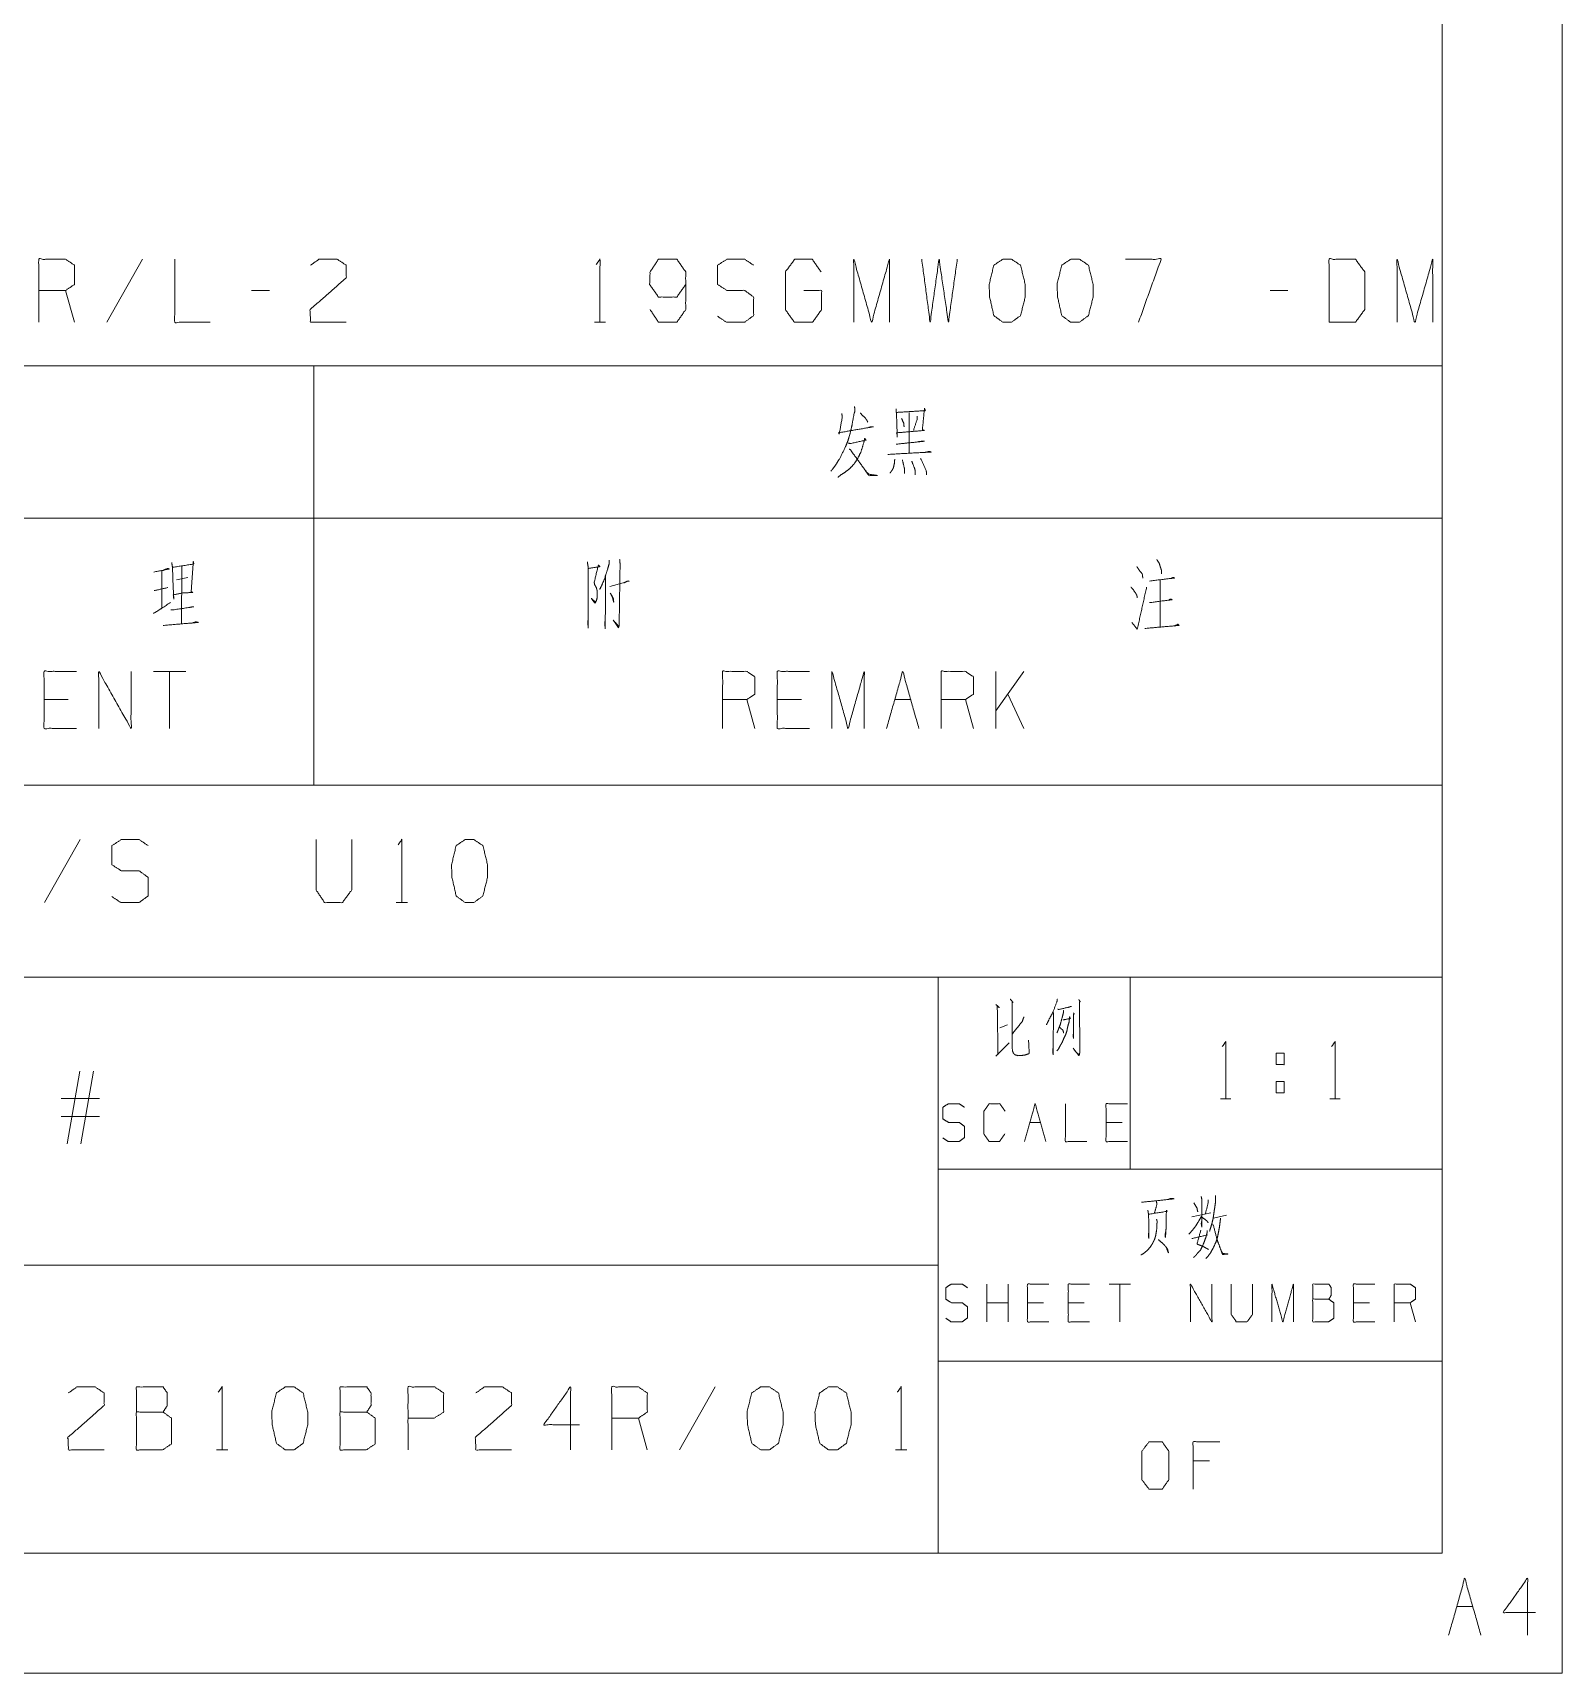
# Model space of a CAD drawing. Header units: millimetres. Extents: x 0 to 210, y 0 to 600.
# Drawn here: x 146.3 to 210, y 0 to 68.3 of the extents above; entities that cross this region are included whole.
import ezdxf

# ---------------------------------------------------------------- set-up
doc = ezdxf.new("R2010")
doc.units = ezdxf.units.MM
doc.layers.add('1', color=7, linetype='Continuous', true_color=0xffffff)

msp = doc.modelspace()

# ---------------------------------------------------------------- linework, layer by layer
at = {"layer": '1', "color": 132, "linetype": 'Continuous', "lineweight": 18}
for p, q in [((210, 0), (210, 297)), ((205, 5), (205, 292)), ((25, 37), (205, 37)), ((25, 29), (205, 29)), ((184, 29), (184, 5)), ((192, 29), (192, 21)), ((184, 21), (205, 21)), ((75, 17), (184, 17)), ((184, 13), (205, 13)), ((25, 5), (205, 5)), ((25, 5), (205, 5)), ((0, 0), (210, 0))]:
    msp.add_line(p, q, dxfattribs=at)
at = {"layer": '1', "color": 95, "linetype": 'Continuous', "lineweight": 18}
for p, q in [((150.86, 58.905), (149.377, 56.283)), ((148.031, 56.283), (147.66, 57.608)), ((156.146, 57.608), (155.405, 57.608)), ((198.577, 57.608), (197.835, 57.608)), ((169.685, 56.283), (170.153, 56.283)), ((128, 54.463), (158, 54.463)), ((158, 54.463), (158, 48.113)), ((158, 54.463), (205, 54.463)), ((205, 54.463), (205, 48.113)), ((182.799, 52.525), (182.799, 50.825)), ((128, 48.113), (158, 48.113)), ((158, 48.113), (158, 37)), ((158, 48.113), (205, 48.113)), ((205, 48.113), (205, 37)), ((152.502, 46.1), (152.484, 43.7)), ((152.272, 45.55), (152.75, 45.65)), ((193.255, 45.525), (193.255, 43.6)), ((152.661, 41.737), (151.318, 41.737)), ((151.99, 41.737), (151.99, 39.362)), ((187.578, 41.737), (186.411, 40.088)), ((186.411, 39.362), (186.411, 41.737)), ((147.772, 40.563), (146.765, 40.563)), ((176.372, 39.362), (176.037, 40.563)), ((178.313, 40.563), (177.306, 40.563)), ((182.194, 40.563), (182.866, 40.563)), ((185.478, 39.362), (185.142, 40.563)), ((187.578, 39.362), (186.906, 40.788)), ((128, 37), (158, 37)), ((158, 37), (205, 37)), ((148.264, 34.727), (146.781, 32.105)), ((161.432, 32.105), (161.9, 32.105)), ((186.571, 26.885), (186.893, 27.009)), ((147.73, 22.047), (148.259, 25.079)), ((148.816, 25.079), (148.287, 22.047)), ((198.084, 24.655), (198.42, 24.655)), ((198.084, 24.655), (198.084, 24.18)), ((149.066, 23.937), (147.48, 23.937)), ((195.772, 23.93), (196.196, 23.93)), ((200.325, 23.93), (200.749, 23.93)), ((149.066, 23.189), (147.48, 23.189)), ((187.829, 22.946), (188.274, 22.946)), ((191.668, 22.946), (191.001, 22.946)), ((194.569, 19.017), (195.359, 19.182)), ((195.476, 18.955), (196.018, 19.079)), ((186.031, 14.637), (186.031, 16.21)), ((186.921, 14.637), (186.921, 16.21)), ((192.013, 16.21), (191.123, 16.21)), ((191.568, 16.21), (191.568, 14.637)), ((186.921, 15.432), (186.031, 15.432)), ((188.396, 15.432), (187.729, 15.432)), ((190.093, 15.432), (189.426, 15.432)), ((201.974, 15.432), (201.306, 15.432)), ((203.893, 14.637), (203.671, 15.432)), ((174.72, 11.925), (173.237, 9.303)), ((171.891, 9.303), (171.52, 10.628)), ((153.943, 9.303), (154.411, 9.303)), ((182.23, 9.303), (182.698, 9.303)), ((195.315, 8.851), (194.628, 8.851)), ((205.606, 2.781), (206.277, 2.781))]:
    msp.add_line(p, q, dxfattribs=at)
for points, knots in [([(146.548, 56.283), (146.548, 58.905), (147.66, 58.905), (148.031, 58.657), (148.031, 57.856), (147.66, 57.608), (146.548, 57.608)], [0, 0, 0.400952, 0.571035, 0.639278, 0.761673, 0.829916, 1, 1]), ([(152.205, 58.905), (152.205, 56.283), (153.688, 56.283)], [0, 0, 0.638732, 1, 1]), ([(157.863, 58.657), (158.214, 58.905), (158.975, 58.905), (159.346, 58.657), (159.346, 58.132), (157.843, 56.807), (157.863, 56.283), (159.346, 56.283)], [0, 0, 0.069693, 0.192977, 0.265274, 0.350227, 0.674741, 0.759752, 1, 1]), ([(169.763, 58.684), (169.919, 58.905), (169.919, 56.283)], [0, 0, 0.09349, 1, 1]), ([(172.006, 56.807), (172.358, 56.283), (173.119, 56.283), (173.489, 56.807), (173.489, 58.381), (173.119, 58.905), (172.358, 58.905), (172.006, 58.381), (171.987, 57.856), (172.358, 57.332), (173.119, 57.332), (173.489, 57.856)], [0, 0, 0.076856, 0.169525, 0.247728, 0.439296, 0.517499, 0.610168, 0.687024, 0.750924, 0.829128, 0.921797, 1, 1]), ([(174.816, 56.531), (175.186, 56.283), (175.947, 56.283), (176.318, 56.559), (176.318, 57.332), (175.947, 57.608), (175.206, 57.608), (174.816, 57.856), (174.816, 58.657), (175.206, 58.905), (175.947, 58.905), (176.318, 58.657)], [0, 0, 0.068035, 0.184053, 0.254519, 0.372335, 0.442801, 0.555844, 0.62637, 0.748393, 0.818919, 0.931962, 1, 1]), ([(178.405, 57.608), (179.147, 57.608), (179.147, 56.807), (178.776, 56.283), (178.015, 56.283), (177.644, 56.807), (177.644, 58.381), (178.034, 58.905), (178.756, 58.905), (179.127, 58.381)], [0, 0, 0.103295, 0.214796, 0.304261, 0.410274, 0.499739, 0.718896, 0.809958, 0.910534, 1, 1]), ([(180.492, 56.283), (180.492, 58.905), (181.234, 56.283), (181.975, 58.905), (181.975, 56.283)], [0, 0, 0.245192, 0.5, 0.754808, 1, 1]), ([(183.321, 58.905), (183.672, 56.283), (184.043, 58.905), (184.433, 56.283), (184.804, 58.905)], [0, 0, 0.249745, 0.499742, 0.750003, 1, 1]), ([(187.067, 56.283), (187.438, 56.559), (187.633, 57.332), (187.633, 57.856), (187.438, 58.657), (187.067, 58.905), (186.696, 58.905), (186.325, 58.657), (186.13, 57.856), (186.15, 57.332), (186.325, 56.559), (186.696, 56.283), (187.067, 56.283)], [0, 0, 0.067525, 0.18397, 0.260583, 0.380941, 0.446139, 0.500306, 0.565504, 0.685862, 0.762527, 0.878308, 0.945833, 1, 1]), ([(189.896, 56.283), (190.266, 56.559), (190.462, 57.332), (190.462, 57.856), (190.266, 58.657), (189.896, 58.905), (189.525, 58.905), (189.154, 58.657), (188.959, 57.856), (188.979, 57.332), (189.154, 56.559), (189.525, 56.283), (189.896, 56.283)], [0, 0, 0.067525, 0.183971, 0.260584, 0.380943, 0.446141, 0.500306, 0.565504, 0.685863, 0.762529, 0.87831, 0.945835, 1, 1]), ([(192.354, 56.283), (193.29, 58.905), (191.807, 58.905)], [0, 0, 0.65247, 1, 1]), ([(200.293, 56.283), (201.386, 56.283), (201.776, 56.807), (201.776, 58.381), (201.386, 58.905), (200.293, 58.905), (200.293, 56.283)], [0, 0, 0.142134, 0.22716, 0.43179, 0.516817, 0.658951, 1, 1]), ([(203.122, 56.283), (203.122, 58.905), (203.864, 56.283), (204.605, 58.905), (204.605, 56.283)], [0, 0, 0.245192, 0.5, 0.754808, 1, 1]), ([(180.523, 52.775), (180.54, 52.575), (180.505, 52.475), (180.417, 52), (180.346, 51.675), (180.258, 51.375), (180.152, 51.1), (179.904, 50.6), (179.763, 50.375), (179.639, 50.2), (179.533, 50.075)], [0, 0, 0.068481, 0.104658, 0.269445, 0.382884, 0.489554, 0.590078, 0.780354, 0.870992, 0.944088, 1, 1]), ([(182.251, 52.675), (182.269, 52.475), (182.304, 51.5), (182.287, 51.675), (183.436, 51.775), (183.347, 51.8), (183.436, 52.7), (183.471, 52.6), (182.269, 52.525)], [0, 0, 0.041725, 0.244475, 0.281028, 0.520684, 0.539772, 0.727702, 0.749743, 1, 1]), ([(179.993, 52.475), (180.01, 52.325), (179.887, 51.625), (179.851, 51.675), (181.301, 51.925), (181.212, 51.925), (181.106, 51.9)], [0, 0, 0.058287, 0.332621, 0.356252, 0.923844, 0.957947, 1, 1]), ([(180.753, 52.5), (180.965, 52.3), (181.035, 52.2), (181.071, 52.125)], [0, 0, 0.586682, 0.833137, 1, 1]), ([(182.481, 52.275), (182.57, 52.075), (182.587, 51.925)], [0, 0, 0.591453, 1, 1]), ([(183.135, 52.375), (183.135, 52.25), (182.976, 51.775)], [0, 0, 0.199705, 1, 1]), ([(180.258, 51.25), (180.346, 51.225), (181, 51.375), (180.947, 51.45), (180.912, 51.275), (180.788, 50.875), (180.664, 50.625), (180.505, 50.375), (180.311, 50.175), (180.116, 50.025), (179.957, 49.925), (179.833, 49.825)], [0, 0, 0.031689, 0.263161, 0.294853, 0.356446, 0.500891, 0.597124, 0.699351, 0.795574, 0.880292, 0.945115, 1, 1]), ([(182.251, 51.2), (183.436, 51.325), (183.347, 51.325), (183.153, 51.3)], [0, 0, 0.807206, 0.86712, 1, 1]), ([(180.293, 51), (180.346, 50.975), (181.124, 49.9), (181.477, 49.9), (181.124, 49.95), (180.982, 50.075)], [0, 0, 0.025656, 0.606399, 0.761128, 0.917398, 1, 1]), ([(181.916, 50.775), (183.701, 50.875), (183.648, 50.9), (183.418, 50.85)], [0, 0, 0.858883, 0.887041, 1, 1]), ([(182.198, 50.575), (182.181, 50.4), (182.145, 50.225), (182.092, 50.125), (182.004, 50)], [0, 0, 0.283377, 0.571005, 0.753355, 1, 1]), ([(183.277, 50.6), (183.506, 50.1), (183.524, 50), (183.524, 49.925)], [0, 0, 0.75709, 0.896807, 1, 1]), ([(182.516, 50.55), (182.605, 50.175), (182.605, 49.975)], [0, 0, 0.658283, 1, 1]), ([(182.905, 50.5), (183.029, 50.175), (183.047, 50.1), (183.047, 49.925)], [0, 0, 0.579776, 0.708237, 1, 1]), ([(151.336, 45.875), (151.972, 46), (151.919, 46.025), (151.671, 45.925), (151.671, 44.375), (151.318, 44.15), (152.025, 44.6)], [0, 0, 0.171502, 0.187005, 0.257591, 0.667526, 0.778352, 1, 1]), ([(152.078, 46.275), (152.113, 46.075), (152.131, 45.45), (152.166, 44.75), (152.149, 44.925), (152.52, 45), (152.962, 45.025), (152.891, 45.05), (152.979, 46.3), (152.997, 46.225), (152.944, 46.2), (152.131, 46.075)], [0, 0, 0.0422, 0.172115, 0.317746, 0.354292, 0.432973, 0.524933, 0.540513, 0.800887, 0.816899, 0.82908, 1, 1]), ([(169.395, 46.3), (169.43, 46.05), (169.43, 43.55), (169.412, 43.775), (169.43, 43.95)], [0, 0, 0.080051, 0.872677, 0.944235, 1, 1]), ([(169.448, 46.025), (169.925, 46.1), (169.854, 46.175), (169.678, 45.45), (169.695, 45.35), (169.766, 45.225), (169.801, 45.1), (169.801, 44.8), (169.766, 44.675), (169.713, 44.575), (169.554, 44.775), (169.731, 44.625)], [0, 0, 0.176442, 0.214088, 0.486646, 0.523736, 0.576187, 0.623634, 0.733208, 0.780655, 0.821996, 0.915332, 1, 1]), ([(170.296, 46.375), (170.296, 46.2), (170.208, 45.9), (170.102, 45.575), (169.996, 45.325), (169.907, 45.15)], [0, 0, 0.134901, 0.375991, 0.639526, 0.848868, 1, 1]), ([(170.738, 46.4), (170.756, 46.225), (170.72, 43.8), (170.72, 43.65), (170.685, 43.55), (170.473, 43.875), (170.703, 43.6)], [0, 0, 0.048809, 0.721807, 0.76343, 0.792863, 0.900557, 1, 1]), ([(192.283, 46.1), (192.513, 45.775), (192.531, 45.625)], [0, 0, 0.724915, 1, 1]), ([(193.114, 46.4), (193.22, 46.225), (193.273, 46.05), (193.308, 45.95), (193.308, 45.8)], [0, 0, 0.317961, 0.602104, 0.766914, 1, 1]), ([(151.919, 45.225), (151.901, 45.225), (151.353, 45.1)], [0, 0, 0.030488, 1, 1]), ([(170.155, 45.7), (170.137, 43.525), (170.119, 43.725), (170.137, 43.875)], [0, 0, 0.860771, 0.940227, 1, 1]), ([(170.332, 45.275), (171.127, 45.5), (171.074, 45.5), (170.915, 45.425)], [0, 0, 0.783137, 0.83338, 1, 1]), ([(192.036, 45.25), (192.124, 45.15), (192.23, 45), (192.283, 44.9), (192.301, 44.8)], [0, 0, 0.250894, 0.596274, 0.80908, 1, 1]), ([(192.071, 43.775), (192.301, 43.5), (192.69, 45.25)], [0, 0, 0.166599, 1, 1]), ([(192.813, 45.5), (193.626, 45.6), (193.856, 45.625), (193.786, 45.65), (193.697, 45.6)], [0, 0, 0.66772, 0.856119, 0.91724, 1, 1]), ([(152.043, 44.3), (152.131, 44.3), (152.997, 44.425), (152.944, 44.425), (152.82, 44.4)], [0, 0, 0.077342, 0.843128, 0.889537, 1, 1]), ([(170.349, 45), (170.473, 44.775), (170.491, 44.625), (170.42, 44.9)], [0, 0, 0.371199, 0.589534, 1, 1]), ([(192.813, 44.6), (193.573, 44.7), (193.75, 44.725), (193.697, 44.75), (193.626, 44.725)], [0, 0, 0.710638, 0.876127, 0.930469, 1, 1]), ([(151.724, 43.65), (153.191, 43.775), (153.085, 43.8), (152.944, 43.75)], [0, 0, 0.850438, 0.913372, 1, 1]), ([(192.619, 43.525), (194.033, 43.65), (193.998, 43.7), (193.839, 43.625)], [0, 0, 0.856874, 0.893835, 1, 1]), ([(148.108, 39.362), (146.765, 39.362), (146.765, 41.737), (148.108, 41.737)], [0, 0, 0.26539, 0.73461, 1, 1]), ([(149.041, 39.362), (149.041, 41.737), (150.385, 39.362), (150.385, 41.737)], [0, 0, 0.317574, 0.682426, 1, 1]), ([(175.029, 39.362), (175.029, 41.737), (176.037, 41.737), (176.372, 41.513), (176.372, 40.788), (176.037, 40.563), (175.029, 40.563)], [0, 0, 0.400951, 0.571036, 0.639278, 0.761673, 0.829915, 1, 1]), ([(178.649, 39.362), (177.306, 39.362), (177.306, 41.737), (178.649, 41.737)], [0, 0, 0.265392, 0.734608, 1, 1]), ([(179.582, 39.362), (179.582, 41.737), (180.254, 39.362), (180.925, 41.737), (180.925, 39.362)], [0, 0, 0.245192, 0.5, 0.754808, 1, 1]), ([(184.135, 39.362), (184.135, 41.737), (185.142, 41.737), (185.478, 41.513), (185.478, 40.788), (185.142, 40.563), (184.135, 40.563)], [0, 0, 0.400951, 0.571036, 0.639278, 0.761673, 0.829915, 1, 1]), ([(149.59, 32.353), (149.961, 32.105), (150.722, 32.105), (151.093, 32.381), (151.093, 33.154), (150.722, 33.43), (149.98, 33.43), (149.59, 33.678), (149.59, 34.479), (149.98, 34.727), (150.722, 34.727), (151.093, 34.479)], [0, 0, 0.068035, 0.184055, 0.254519, 0.372335, 0.442799, 0.555844, 0.62637, 0.748394, 0.81892, 0.931965, 1, 1]), ([(158.096, 34.727), (158.096, 32.629), (158.447, 32.105), (159.188, 32.105), (159.579, 32.629), (159.579, 34.727)], [0, 0, 0.337151, 0.438598, 0.557782, 0.662849, 1, 1]), ([(161.51, 34.506), (161.666, 34.727), (161.666, 32.105)], [0, 0, 0.093491, 1, 1]), ([(164.67, 32.105), (165.041, 32.381), (165.236, 33.154), (165.236, 33.678), (165.041, 34.479), (164.67, 34.727), (164.299, 34.727), (163.929, 34.479), (163.734, 33.678), (163.753, 33.154), (163.929, 32.381), (164.299, 32.105), (164.67, 32.105)], [0, 0, 0.067525, 0.183971, 0.260583, 0.380943, 0.44614, 0.500306, 0.565504, 0.685863, 0.762528, 0.878309, 0.945834, 1, 1]), ([(187.01, 28.085), (187.127, 27.94), (187.083, 27.982), (187.083, 27.547), (187.083, 26.719), (187.083, 26.429), (187.083, 26.326), (187.098, 25.933), (187.142, 25.829), (187.201, 25.767), (187.332, 25.726), (187.596, 25.746), (187.786, 25.808), (187.801, 25.829), (187.771, 26.367)], [0, 0, 0.050888, 0.067372, 0.186119, 0.412301, 0.491466, 0.519738, 0.627249, 0.657961, 0.681273, 0.718989, 0.79117, 0.845839, 0.852764, 1, 1]), ([(188.971, 28.085), (188.956, 27.982), (188.781, 27.526), (188.634, 27.257), (188.517, 27.009)], [0, 0, 0.089069, 0.504979, 0.766001, 1, 1]), ([(189.864, 28.065), (189.922, 27.982), (189.893, 27.961), (189.907, 25.912), (189.907, 25.891), (189.893, 25.767), (189.864, 25.726), (189.629, 26.036), (189.864, 25.746), (189.893, 25.829)], [0, 0, 0.031371, 0.042462, 0.676474, 0.682878, 0.721568, 0.737253, 0.857567, 0.972831, 1, 1]), ([(186.41, 27.858), (186.557, 27.733), (186.469, 27.775), (186.498, 25.788), (186.41, 25.705), (186.966, 26.264)], [0, 0, 0.060255, 0.090729, 0.71461, 0.752496, 1, 1]), ([(187.083, 26.616), (187.508, 27.154), (187.581, 27.34)], [0, 0, 0.77398, 1, 1]), ([(188.81, 27.526), (188.795, 25.767), (188.781, 25.891), (188.781, 25.912), (188.795, 26.098)], [0, 0, 0.841012, 0.900786, 0.910681, 1, 1]), ([(189.22, 27.609), (189.234, 27.568), (189.161, 27.278), (189.088, 27.009), (189.015, 26.823), (188.956, 26.678)], [0, 0, 0.044894, 0.350479, 0.635591, 0.840224, 1, 1]), ([(189.22, 27.216), (189.512, 27.278), (189.483, 27.34), (189.454, 27.112), (189.395, 26.905), (189.366, 26.74), (189.307, 26.574), (189.234, 26.429), (189.161, 26.264), (189.088, 26.14), (189.015, 25.995), (188.956, 25.933)], [0, 0, 0.158182, 0.194476, 0.315843, 0.429568, 0.518472, 0.611327, 0.697145, 0.792857, 0.869066, 0.954883, 1, 1]), ([(188.985, 27.671), (189.015, 27.651), (189.044, 27.651), (189.556, 27.775), (189.512, 27.775), (189.439, 27.733)], [0, 0, 0.049781, 0.090425, 0.822292, 0.883256, 1, 1]), ([(189.644, 27.506), (189.673, 27.464), (189.644, 27.444), (189.644, 26.45), (189.629, 26.554), (189.644, 26.678)], [0, 0, 0.038712, 0.066084, 0.824707, 0.904517, 1, 1]), ([(189.073, 26.905), (189.205, 26.781), (189.234, 26.678)], [0, 0, 0.6273, 1, 1]), ([(195.843, 26.105), (195.984, 26.305), (195.984, 23.93)], [0, 0, 0.093486, 1, 1]), ([(200.396, 26.105), (200.537, 26.305), (200.537, 23.93)], [0, 0, 0.09349, 1, 1]), ([(198.084, 25.355), (198.084, 25.83), (198.42, 25.83), (198.42, 25.355), (198.084, 25.355)], [0, 0, 0.292915, 0.5, 0.792915, 1, 1]), ([(198.42, 24.655), (198.42, 24.18), (198.084, 24.18)], [0, 0, 0.585831, 1, 1]), ([(184.2, 22.3), (184.423, 22.151), (184.879, 22.151), (185.102, 22.316), (185.102, 22.78), (184.879, 22.946), (184.434, 22.946), (184.2, 23.095), (184.2, 23.575), (184.434, 23.724), (184.879, 23.724), (185.102, 23.575)], [0, 0, 0.068033, 0.184053, 0.254519, 0.372335, 0.442802, 0.555844, 0.62637, 0.748394, 0.81892, 0.931963, 1, 1]), ([(186.787, 22.465), (186.565, 22.151), (186.132, 22.151), (185.909, 22.465), (185.909, 23.409), (186.132, 23.724), (186.577, 23.724), (186.799, 23.409)], [0, 0, 0.114566, 0.243364, 0.357934, 0.638584, 0.753153, 0.88543, 1, 1]), ([(187.606, 22.151), (188.051, 23.724), (188.496, 22.151)], [0, 0, 0.499999, 1, 1]), ([(189.304, 23.724), (189.304, 22.151), (190.193, 22.151)], [0, 0, 0.638737, 1, 1]), ([(191.891, 22.151), (191.001, 22.151), (191.001, 23.724), (191.891, 23.724)], [0, 0, 0.265388, 0.734612, 1, 1]), ([(194.964, 19.865), (194.993, 19.721), (194.993, 18.582), (194.964, 18.727), (194.993, 18.851)], [0, 0, 0.094654, 0.823642, 0.918295, 1, 1]), ([(195.564, 19.907), (195.564, 19.783), (195.55, 19.555), (195.506, 19.265), (195.462, 18.955), (195.403, 18.706), (195.33, 18.479), (195.315, 18.416)], [0, 0, 0.081859, 0.232245, 0.425428, 0.632112, 0.800315, 0.957949, 1, 1]), ([(192.477, 19.617), (193.823, 19.762), (193.765, 19.783), (193.618, 19.762)], [0, 0, 0.865803, 0.905501, 1, 1]), ([(192.74, 19.286), (192.769, 19.12), (192.784, 18.686), (192.784, 18.106), (192.769, 18.189), (192.769, 18.334)], [0, 0, 0.119124, 0.427225, 0.837795, 0.897357, 1, 1]), ([(192.769, 19.12), (193.56, 19.244), (193.516, 19.286), (193.501, 18.934), (193.501, 18.561), (193.487, 18.334), (193.472, 18.147), (193.457, 18.23), (193.487, 18.416)], [0, 0, 0.351979, 0.378529, 0.533489, 0.697424, 0.797813, 0.880033, 0.917027, 1, 1]), ([(193.091, 19.679), (193.121, 19.555), (193.018, 19.162)], [0, 0, 0.238945, 1, 1]), ([(194.657, 19.596), (194.789, 19.369), (194.818, 19.224)], [0, 0, 0.640218, 1, 1]), ([(195.257, 19.721), (195.257, 19.617), (195.14, 19.141)], [0, 0, 0.174306, 1, 1]), ([(193.106, 18.913), (193.135, 18.789), (193.121, 18.748), (193.106, 18.458), (193.062, 18.209), (193.018, 18.065), (192.945, 17.92), (192.857, 17.775), (192.711, 17.609), (192.565, 17.485), (192.447, 17.423)], [0, 0, 0.073226, 0.098425, 0.264943, 0.409701, 0.496587, 0.589742, 0.686971, 0.813796, 0.923946, 1, 1]), ([(194.979, 19.037), (194.847, 18.81), (194.715, 18.603), (194.584, 18.437), (194.452, 18.292)], [0, 0, 0.287233, 0.555137, 0.786183, 1, 1]), ([(194.949, 18.458), (194.789, 17.878), (194.891, 17.837), (195.008, 17.795), (195.125, 17.733), (195.271, 17.651)], [0, 0, 0.529111, 0.626299, 0.735529, 0.852099, 1, 1]), ([(194.993, 18.996), (195.169, 18.872), (195.257, 18.768)], [0, 0, 0.613114, 1, 1]), ([(195.769, 18.955), (195.725, 18.603), (195.681, 18.354), (195.637, 18.147), (195.579, 17.961), (195.462, 17.713), (195.359, 17.526), (195.242, 17.361), (195.154, 17.278)], [0, 0, 0.194372, 0.332632, 0.448612, 0.555646, 0.70616, 0.822691, 0.933849, 1, 1]), ([(195.447, 18.686), (195.476, 18.644), (195.623, 18.065), (195.725, 17.795), (195.828, 17.506), (195.857, 17.444), (196.076, 17.464), (195.857, 17.485), (195.784, 17.609)], [0, 0, 0.026719, 0.34174, 0.493478, 0.65546, 0.691638, 0.807834, 0.92403, 1, 1]), ([(193.179, 18.065), (193.384, 17.878), (193.501, 17.754), (193.56, 17.671), (193.604, 17.506), (193.516, 17.713)], [0, 0, 0.292978, 0.473572, 0.580854, 0.762109, 1, 1]), ([(194.569, 18.106), (195.198, 18.251), (195.213, 18.437), (195.213, 18.354), (195.14, 18.106), (195.037, 17.837), (194.935, 17.63), (194.818, 17.506), (194.715, 17.381), (194.642, 17.319)], [0, 0, 0.304469, 0.392577, 0.431617, 0.55371, 0.68947, 0.798366, 0.878841, 0.95475, 1, 1]), ([(184.322, 14.786), (184.545, 14.637), (185.001, 14.637), (185.224, 14.802), (185.224, 15.266), (185.001, 15.432), (184.557, 15.432), (184.322, 15.581), (184.322, 16.061), (184.557, 16.21), (185.001, 16.21), (185.224, 16.061)], [0, 0, 0.068037, 0.184053, 0.254519, 0.372335, 0.442801, 0.555843, 0.62637, 0.748394, 0.81892, 0.931963, 1, 1]), ([(188.618, 14.637), (187.729, 14.637), (187.729, 16.21), (188.618, 16.21)], [0, 0, 0.265391, 0.734609, 1, 1]), ([(190.316, 14.637), (189.426, 14.637), (189.426, 16.21), (190.316, 16.21)], [0, 0, 0.265391, 0.734609, 1, 1]), ([(194.517, 14.637), (194.517, 16.21), (195.407, 14.637), (195.407, 16.21)], [0, 0, 0.317574, 0.682426, 1, 1]), ([(196.215, 16.21), (196.215, 14.951), (196.425, 14.637), (196.87, 14.637), (197.104, 14.951), (197.104, 16.21)], [0, 0, 0.33715, 0.438597, 0.557783, 0.66285, 1, 1]), ([(197.912, 14.637), (197.912, 16.21), (198.357, 14.637), (198.802, 16.21), (198.802, 14.637)], [0, 0, 0.245192, 0.5, 0.754808, 1, 1]), ([(199.609, 15.581), (199.609, 16.21), (200.276, 16.21), (200.382, 16.061), (200.382, 15.746), (200.276, 15.581), (199.609, 15.581), (199.609, 14.637), (200.265, 14.637), (200.487, 14.786), (200.487, 15.432), (200.276, 15.581)], [0, 0, 0.115918, 0.238848, 0.272469, 0.330428, 0.366583, 0.489513, 0.66339, 0.784161, 0.833486, 0.952454, 1, 1]), ([(202.196, 14.637), (201.306, 14.637), (201.306, 16.21), (202.196, 16.21)], [0, 0, 0.265388, 0.734612, 1, 1]), ([(203.004, 14.637), (203.004, 16.21), (203.671, 16.21), (203.893, 16.061), (203.893, 15.581), (203.671, 15.432), (203.004, 15.432)], [0, 0, 0.400954, 0.571038, 0.639279, 0.761675, 0.829916, 1, 1]), ([(147.778, 11.677), (148.13, 11.925), (148.891, 11.925), (149.261, 11.677), (149.261, 11.152), (147.759, 9.827), (147.778, 9.303), (149.261, 9.303)], [0, 0, 0.069692, 0.192978, 0.265274, 0.350227, 0.674741, 0.759753, 1, 1]), ([(150.607, 10.876), (150.607, 11.925), (151.719, 11.925), (151.895, 11.677), (151.895, 11.152), (151.719, 10.876), (150.607, 10.876), (150.607, 9.303), (151.7, 9.303), (152.07, 9.551), (152.07, 10.628), (151.719, 10.876)], [0, 0, 0.115917, 0.238847, 0.272469, 0.330428, 0.366584, 0.489514, 0.663389, 0.784163, 0.833486, 0.952453, 1, 1]), ([(154.021, 11.704), (154.177, 11.925), (154.177, 9.303)], [0, 0, 0.093489, 1, 1]), ([(157.182, 9.303), (157.552, 9.579), (157.747, 10.352), (157.747, 10.876), (157.552, 11.677), (157.182, 11.925), (156.811, 11.925), (156.44, 11.677), (156.245, 10.876), (156.264, 10.352), (156.44, 9.579), (156.811, 9.303), (157.182, 9.303)], [0, 0, 0.067525, 0.183971, 0.260583, 0.380943, 0.44614, 0.500305, 0.565504, 0.685863, 0.762528, 0.878309, 0.945836, 1, 1]), ([(159.093, 10.876), (159.093, 11.925), (160.205, 11.925), (160.381, 11.677), (160.381, 11.152), (160.205, 10.876), (159.093, 10.876), (159.093, 9.303), (160.186, 9.303), (160.557, 9.551), (160.557, 10.628), (160.205, 10.876)], [0, 0, 0.115917, 0.238847, 0.272469, 0.330428, 0.366584, 0.489514, 0.663389, 0.784163, 0.833486, 0.952453, 1, 1]), ([(161.922, 9.303), (161.922, 11.925), (163.034, 11.925), (163.405, 11.677), (163.405, 10.876), (163.015, 10.628), (161.922, 10.628)], [0, 0, 0.401145, 0.571311, 0.639588, 0.762043, 0.83282, 1, 1]), ([(164.75, 11.677), (165.102, 11.925), (165.863, 11.925), (166.233, 11.677), (166.233, 11.152), (164.731, 9.827), (164.75, 9.303), (166.233, 9.303)], [0, 0, 0.069693, 0.192977, 0.265274, 0.350227, 0.67474, 0.759752, 1, 1]), ([(169.062, 10.352), (167.579, 10.352), (168.691, 11.925), (168.691, 9.303)], [0, 0, 0.24587, 0.565295, 1, 1]), ([(170.408, 9.303), (170.408, 11.925), (171.52, 11.925), (171.891, 11.677), (171.891, 10.876), (171.52, 10.628), (170.408, 10.628)], [0, 0, 0.40095, 0.571034, 0.639277, 0.761673, 0.829917, 1, 1]), ([(176.982, 9.303), (177.353, 9.579), (177.548, 10.352), (177.548, 10.876), (177.353, 11.677), (176.982, 11.925), (176.612, 11.925), (176.241, 11.677), (176.046, 10.876), (176.065, 10.352), (176.241, 9.579), (176.612, 9.303), (176.982, 9.303)], [0, 0, 0.067525, 0.183971, 0.260583, 0.380942, 0.446139, 0.500303, 0.565504, 0.685863, 0.762528, 0.878308, 0.945836, 1, 1]), ([(179.811, 9.303), (180.182, 9.579), (180.377, 10.352), (180.377, 10.876), (180.182, 11.677), (179.811, 11.925), (179.44, 11.925), (179.07, 11.677), (178.874, 10.876), (178.894, 10.352), (179.07, 9.579), (179.44, 9.303), (179.811, 9.303)], [0, 0, 0.067525, 0.183972, 0.260584, 0.380944, 0.446142, 0.500307, 0.565504, 0.685864, 0.762529, 0.87831, 0.945836, 1, 1]), ([(182.308, 11.704), (182.464, 11.925), (182.464, 9.303)], [0, 0, 0.093489, 1, 1]), ([(192.784, 7.671), (193.34, 7.671), (193.618, 8.064), (193.618, 9.244), (193.34, 9.637), (192.784, 9.637), (192.491, 9.244), (192.491, 8.064), (192.784, 7.671)], [0, 0, 0.102686, 0.191621, 0.409478, 0.498413, 0.601099, 0.691621, 0.909478, 1, 1]), ([(194.628, 7.671), (194.628, 9.637), (195.74, 9.637)], [0, 0, 0.638731, 1, 1]), ([(208.89, 2.531), (207.546, 2.531), (208.554, 3.956), (208.554, 1.581)], [0, 0, 0.245869, 0.565295, 1, 1])]:
    msp.add_open_spline(points, degree=1, knots=knots, dxfattribs=at)
for points in [[(181.859, 39.362), (182.53, 41.737), (183.202, 39.362)], [(205.27, 1.581), (205.942, 3.956), (206.613, 1.581)]]:
    msp.add_open_spline(points, degree=1, dxfattribs=at)

doc.saveas('drawing.dxf')
